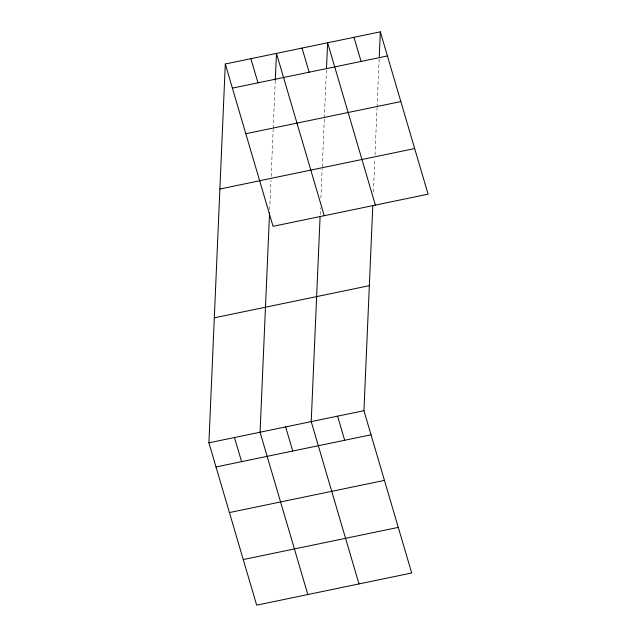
<?xml version="1.0" encoding="UTF-8"?>
<svg xmlns="http://www.w3.org/2000/svg" width="637" height="637" viewBox="0 0 637 637"><rect width="100%" height="100%" fill="white"/><g stroke="black" fill="none" stroke-linecap="round" stroke-linejoin="round"><path stroke-width="0.48" stroke-dasharray="3.19 2.39" d="M269.698 209.637L270.964 180.359M271.131 176.489L273.169 129.367M273.209 128.403L275.248 81.281M320.18 214.637L320.475 207.805M320.897 198.043L322.163 168.773M322.25 166.838L324.329 118.753M324.368 117.789L326.455 69.712M373.393 191.992L374.835 158.812M375.002 154.942L377.04 107.82M377.08 106.857L379.158 58.779"/><path stroke-width="0.96" d="M372.804 205.655L363.934 410.682L411.701 572.997L256.671 605.15L208.904 442.834L225.299 64.003L380.329 31.85L428.096 194.166L273.066 226.318L225.299 64.003M269.57 212.559L260.063 432.228L307.83 594.536M275.288 80.318L276.458 53.397L324.225 215.704M320.093 216.588L311.222 421.614L358.989 583.93M326.534 67.785L327.617 42.783L375.384 205.098M379.246 56.852L380.329 31.85M232.394 88.121L387.423 55.968M245.818 133.73L400.848 101.57M259.649 180.717L414.671 148.556M219.884 189.022L260.629 180.574M214.311 317.823L369.341 285.671M208.904 442.834L363.934 410.682M215.999 466.953L371.029 434.8M229.424 512.562L384.453 480.402M243.254 559.549L398.284 527.388M353.973 37.32L361.068 61.431M302.034 48.086L309.136 72.204M250.874 58.7L257.977 82.818M337.578 416.144L344.673 440.263M285.639 426.917L292.741 451.036M234.48 437.531L241.582 461.65"/></g></svg>
